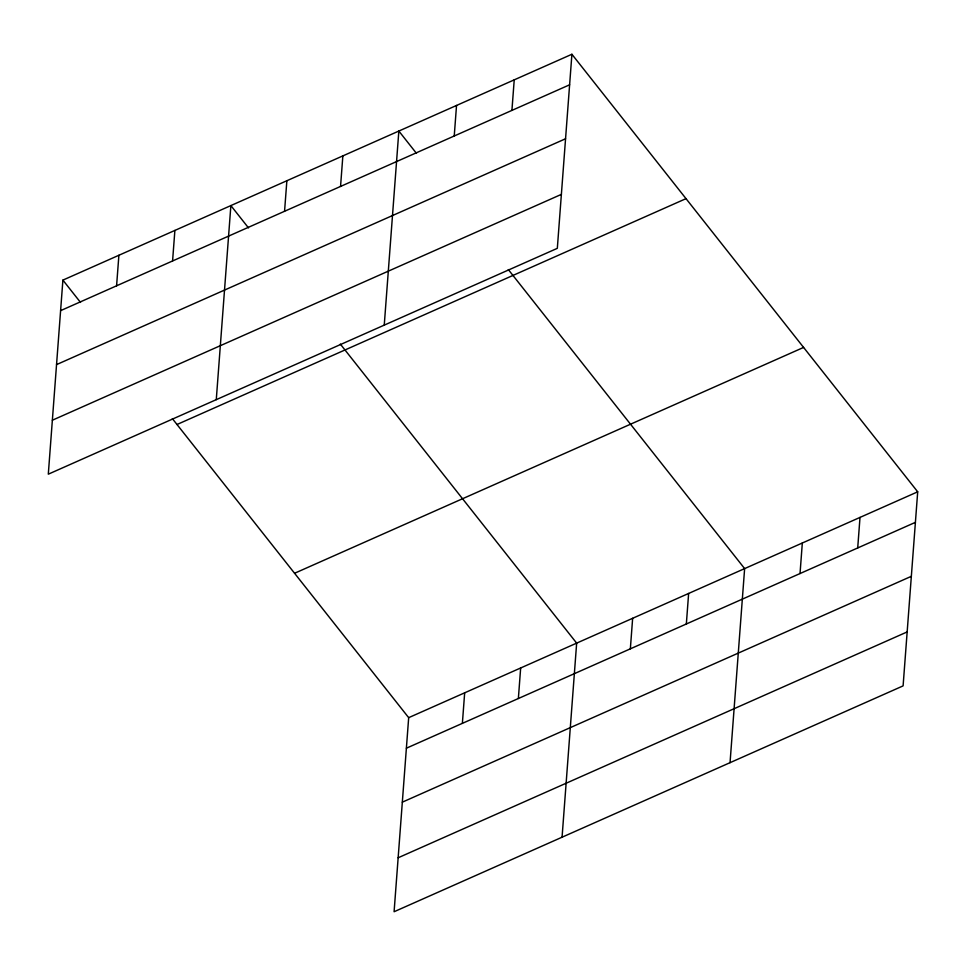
<?xml version="1.0" encoding="UTF-8"?>
<svg xmlns="http://www.w3.org/2000/svg" width="966" height="966" viewBox="0 0 966 966"><rect width="100%" height="100%" fill="white"/><g stroke="black" fill="none" stroke-linecap="round" stroke-linejoin="round"><path stroke-width="1.45" d="M62.899 280.116L48.3 474.185L557.322 248.334L571.908 54.265L62.899 280.116L80.516 302.418M116.584 285.803L118.89 255.266M172.576 260.965L174.882 230.427M216.275 399.658L230.874 205.577L248.491 227.891M284.559 211.276L286.866 180.739M340.551 186.426L342.858 155.9M384.251 325.131L398.849 131.05L416.467 153.352M172.371 418.64L408.678 717.666L394.092 911.735L903.101 685.884L917.7 491.815L571.908 54.265M454.237 135.989L456.532 105.451M462.376 723.353L464.67 692.815M511.92 110.39L514.226 79.852M518.368 698.515L520.662 667.977M562.067 837.208L576.654 643.127L340.346 344.101M630.351 648.826L632.645 618.288M686.343 623.976L688.637 593.438M730.042 762.681L744.629 568.6L508.321 269.574M800.029 573.538L802.323 543.001M857.711 547.939L860.006 517.402M60.592 310.654L569.614 84.803M56.535 364.617L565.557 138.766M52.357 420.222L561.379 194.371M177.007 424.509L686.017 198.646M294.57 573.273L803.591 347.422M408.678 717.666L917.7 491.815M406.384 748.203L915.406 522.352M402.327 802.166L911.349 576.316M398.149 857.772L907.171 631.921"/></g></svg>
